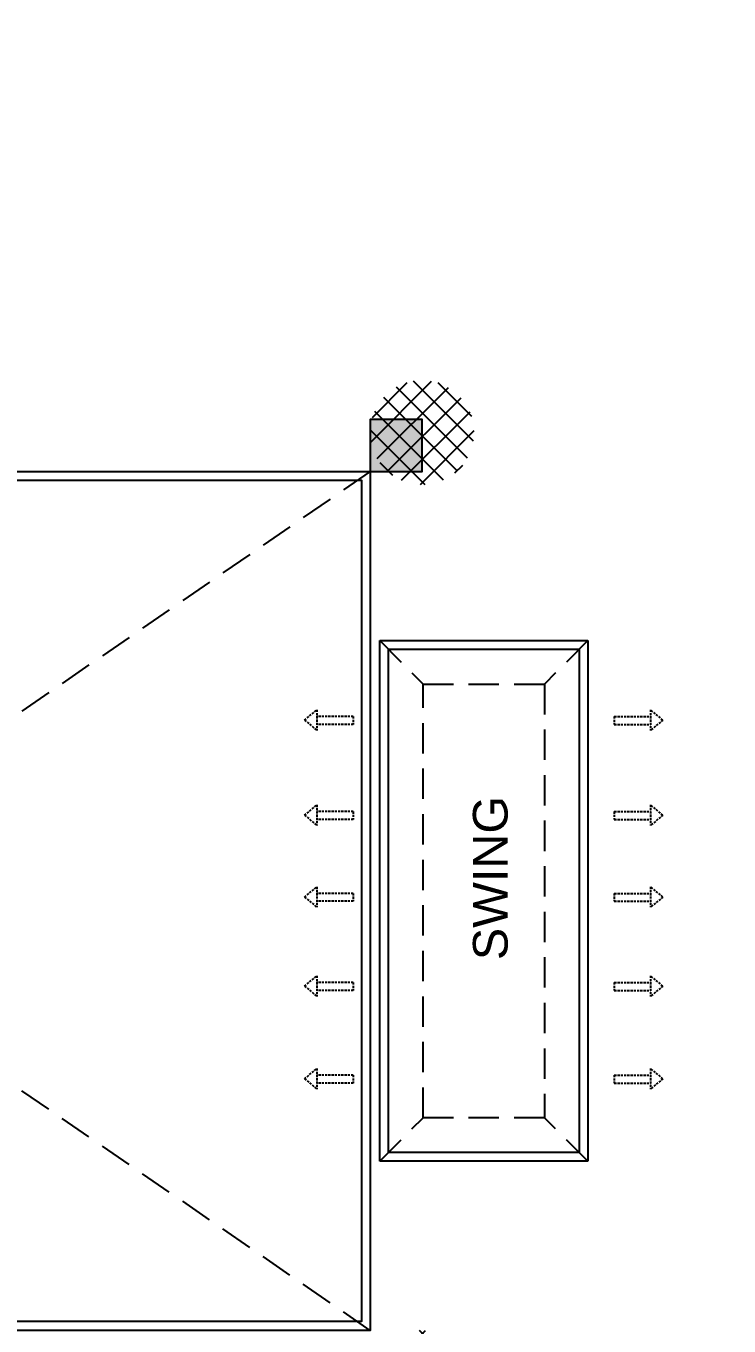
# Model space of a CAD drawing. Header units: inches. Extents: x 99023 to 109265, y 17199 to 18675.
# Drawn here: x 99721.9 to 99803, y 18072.9 to 18222.8 of the extents above; entities that cross this region are included whole.
import ezdxf

# ---------------------------------------------------------------- set-up
doc = ezdxf.new("R2010")
doc.units = ezdxf.units.IN
doc.linetypes.add('HIDDEN', pattern=[0.375, 0.25, -0.125])
doc.layers.get('0').update_dxf_attribs({"color": 255})
doc.layers.add('HAT', color=8, linetype='Continuous')
doc.layers.add('I-WALL-PATT', color=7, linetype='Continuous')
doc.styles.get("Standard").update_dxf_attribs({"font": 'arial.ttf'})

msp = doc.modelspace()

# ---------------------------------------------------------------- hatches: boundary and pattern name
at = {"layer": 'HAT', "linetype": 'ByBlock'}
h = msp.add_hatch(dxfattribs=at)
h.set_pattern_fill('ANSI37', color=256, scale=15)
h.set_pattern_definition([(45, (-251813.3967, -54534.0869), (-1.325825215, 1.325825215), []), (135, (-251813.3967, -54534.0869), (-1.325825215, -1.325825215), [])])
h.paths.add_polyline_path([(99572.56989581, 17979.43877382), (99587.56989581, 17979.43877382), (99587.56989581, 17988.43877382), (99572.56989581, 17988.43877382)])
edge = h.paths.add_edge_path()
edge.add_arc((99767.56989581, 18066.43877382), 6, 0, 360)
edge = h.paths.add_edge_path()
edge.add_arc((99611.56989581, 18066.43877382), 6, 0, 360)
edge = h.paths.add_edge_path()
edge.add_arc((99767.56989581, 18175.93877382), 6, 0, 360)
edge = h.paths.add_edge_path()
edge.add_arc((99611.56989581, 18175.93877382), 6, 0, 360)
edge = h.paths.add_edge_path()
edge.add_arc((100139.56989581, 17926.60544049), 6, 0, 360)
edge = h.paths.add_edge_path()
edge.add_arc((100139.56989581, 17769.43877382), 6, 0, 360)
edge = h.paths.add_edge_path()
edge.add_arc((99914.78482924, 17769.43877382), 6, 0, 360)
edge = h.paths.add_edge_path()
edge.add_arc((100057.06989581, 17851.93877382), 6, 0, 360)
edge = h.paths.add_edge_path()
edge.add_arc((99934.10840987, 17851.93877382), 6, 0, 360)
edge = h.paths.add_edge_path()
edge.add_arc((99835.06989581, 17851.93877382), 6, 0, 360)
h.paths.add_polyline_path([(100061.56989581, 17979.43877382), (100043.56989581, 17979.43877382), (100043.56989581, 17988.43877382), (100061.56989581, 17988.43877382)])
h.paths.add_polyline_path([(99920.60840987, 17979.43877382), (99938.60840987, 17979.43877382), (99938.60840987, 17988.43877382), (99920.60840987, 17988.43877382)])
h.paths.add_polyline_path([(99755.56989581, 17979.43877382), (99770.56989581, 17979.43877382), (99770.56989581, 17988.43877382), (99755.56989581, 17988.43877382)])
h.paths.add_polyline_path([(99572.56989581, 17847.43877382), (99587.56989581, 17847.43877382), (99587.56989581, 17856.43877382), (99572.56989581, 17856.43877382)])
h.paths.add_polyline_path([(99755.56989581, 17862.43877382), (99755.56989581, 17847.43877382), (99764.56989581, 17847.43877382), (99764.56989581, 17862.43877382)])
h.paths.add_polyline_path([(100052.56989581, 18261.43877382), (100052.56989581, 18243.43877382), (100061.56989581, 18243.43877382), (100061.56989581, 18261.43877382)])
h.paths.add_polyline_path([(99929.60840987, 18261.43877382), (99929.60840987, 18243.43877382), (99938.60840987, 18243.43877382), (99938.60840987, 18261.43877382)])
h.paths.add_polyline_path([(99755.56989581, 18258.43877382), (99755.56989581, 18243.43877382), (99764.56989581, 18243.43877382), (99764.56989581, 18258.43877382)])
h.paths.add_polyline_path([(99671.56989581, 18258.43877382), (99671.56989581, 18243.43877382), (99680.56989581, 18243.43877382), (99680.56989581, 18258.43877382)])
h.paths.add_polyline_path([(99488.56989581, 18258.43877382), (99488.56989581, 18243.43877382), (99497.56989581, 18243.43877382), (99497.56989581, 18258.43877382)])
h.paths.add_polyline_path([(99374.56989581, 18171.43877382), (99392.56989581, 18171.43877382), (99392.56989581, 18180.43877382), (99374.56989581, 18180.43877382)])
h.paths.add_polyline_path([(99383.56989581, 18006.43877382), (99383.56989581, 17991.43877382), (99392.56989581, 17991.43877382), (99392.56989581, 18006.43877382)])
h.paths.add_polyline_path([(99383.56989581, 17862.43877382), (99383.56989581, 17847.43877382), (99392.56989581, 17847.43877382), (99392.56989581, 17862.43877382)])
h.paths.add_polyline_path([(99197.56989581, 17862.43877382), (99197.56989581, 17847.43877382), (99206.56989581, 17847.43877382), (99206.56989581, 17862.43877382)])
h.paths.add_polyline_path([(99197.56989581, 18006.43877382), (99197.56989581, 17991.43877382), (99206.56989581, 17991.43877382), (99206.56989581, 18006.43877382)])
h.paths.add_polyline_path([(99197.56989581, 18189.43877382), (99197.56989581, 18171.43877382), (99206.56989581, 18171.43877382), (99206.56989581, 18189.43877382)])
h.paths.add_polyline_path([(99197.56989581, 18414.43877382), (99197.56989581, 18399.43877382), (99206.56989581, 18399.43877382), (99206.56989581, 18414.43877382)])
h.paths.add_polyline_path([(99488.56989581, 18405.43877382), (99503.56989581, 18405.43877382), (99503.56989581, 18414.43877382), (99488.56989581, 18414.43877382)])
h.paths.add_polyline_path([(99377.56989581, 18405.43877382), (99392.56989581, 18405.43877382), (99392.56989581, 18414.43877382), (99377.56989581, 18414.43877382)])
h.paths.add_polyline_path([(99665.56989581, 18405.43877382), (99680.56989581, 18405.43877382), (99680.56989581, 18414.43877382), (99665.56989581, 18414.43877382)])
h.paths.add_polyline_path([(99755.56989581, 18405.43877382), (99770.56989581, 18405.43877382), (99770.56989581, 18414.43877382), (99755.56989581, 18414.43877382)])
h.paths.add_polyline_path([(100046.56989581, 18405.43877382), (100061.56989581, 18405.43877382), (100061.56989581, 18414.43877382), (100046.56989581, 18414.43877382)])
h.paths.add_polyline_path([(99923.60840987, 18405.43877382), (99938.60840987, 18405.43877382), (99938.60840987, 18414.43877382), (99923.60840987, 18414.43877382)])
at = {"layer": 'I-WALL-PATT', "true_color": 0x552a2a, "transparency": 33554687}
h = msp.add_hatch(color=19, dxfattribs=at)
h.dxf.hatch_style = 1
h.paths.add_polyline_path([(99761.56989581, 18171.43877382), (99767.56989581, 18171.43877382), (99767.56989581, 18177.43877382), (99761.56989581, 18177.43877382)])

# ---------------------------------------------------------------- linework, layer by layer
at = {"layer": 'I-WALL-PATT', "color": 5, "linetype": 'HIDDEN', "ltscale": 15}
for p, q in [((99761.56989581, 18171.43877382), (99617.56989581, 18072.43877382)), ((99761.56989581, 18072.43877382), (99617.56989581, 18171.43877382))]:
    msp.add_line(p, q, dxfattribs=at)
at = {"layer": 'I-WALL-PATT', "color": 251, "true_color": 0x636466}
for p, q in [((99762.66281733, 18151.93877382), (99786.66281733, 18151.93877382)), ((99762.66281733, 18091.93877382), (99762.66281733, 18151.93877382)), ((99786.66281733, 18151.93877382), (99786.66281733, 18091.93877382)), ((99786.66281733, 18091.93877382), (99762.66281733, 18091.93877382))]:
    msp.add_line(p, q, dxfattribs=at)
at = {"layer": 'I-WALL-PATT', "color": 251, "linetype": 'HIDDEN', "ltscale": 14, "true_color": 0x636466}
for p, q in [((99762.66281733, 18151.93877382), (99767.66281733, 18146.93877382)), ((99786.66281733, 18151.93877382), (99781.66281733, 18146.93877382)), ((99762.66281733, 18091.93877382), (99767.66281733, 18096.93877382)), ((99786.66281733, 18091.93877382), (99781.66281733, 18096.93877382))]:
    msp.add_line(p, q, dxfattribs=at)
at = {"layer": 'I-WALL-PATT', "color": 251, "linetype": 'HIDDEN', "true_color": 0x636466}
for p, q in [((99753.99118184, 18142.7838248), (99755.42128358, 18143.97024295)), ((99755.42128358, 18143.97024295), (99755.42128358, 18141.59740666)), ((99795.33445282, 18142.7838248), (99793.90435107, 18143.97024295)), ((99793.90435107, 18143.97024295), (99793.90435107, 18141.59740666)), ((99753.99118184, 18142.7838248), (99755.42128358, 18141.59740666)), ((99759.6037113, 18143.2020507), (99755.42128358, 18143.2020507)), ((99759.6037113, 18142.28703688), (99755.42128358, 18142.28703688)), ((99759.6037113, 18143.2020507), (99759.6037113, 18142.28703688)), ((99789.72192336, 18143.2020507), (99793.90435107, 18143.2020507)), ((99789.72192336, 18143.2020507), (99789.72192336, 18142.28703688)), ((99789.72192336, 18142.28703688), (99793.90435107, 18142.28703688)), ((99795.33445282, 18142.7838248), (99793.90435107, 18141.59740666)), ((99753.99118184, 18131.82322007), (99755.42128358, 18133.00963822)), ((99753.99118184, 18131.82322007), (99755.42128358, 18130.63680193)), ((99755.42128358, 18133.00963822), (99755.42128358, 18130.63680193)), ((99759.6037113, 18132.24144597), (99755.42128358, 18132.24144597)), ((99759.6037113, 18132.24144597), (99759.6037113, 18131.32643216)), ((99789.72192336, 18132.24144597), (99793.90435107, 18132.24144597)), ((99789.72192336, 18132.24144597), (99789.72192336, 18131.32643216)), ((99795.33445282, 18131.82322007), (99793.90435107, 18133.00963822)), ((99793.90435107, 18133.00963822), (99793.90435107, 18130.63680193)), ((99795.33445282, 18131.82322007), (99793.90435107, 18130.63680193)), ((99759.6037113, 18131.32643216), (99755.42128358, 18131.32643216)), ((99789.72192336, 18131.32643216), (99793.90435107, 18131.32643216)), ((99753.99118184, 18122.38883352), (99755.42128358, 18123.57525167)), ((99755.42128358, 18123.57525167), (99755.42128358, 18121.20241538)), ((99759.6037113, 18122.80705942), (99755.42128358, 18122.80705942)), ((99759.6037113, 18122.80705942), (99759.6037113, 18121.8920456)), ((99789.72192336, 18122.80705942), (99793.90435107, 18122.80705942)), ((99789.72192336, 18122.80705942), (99789.72192336, 18121.8920456)), ((99795.33445282, 18122.38883352), (99793.90435107, 18123.57525167)), ((99793.90435107, 18123.57525167), (99793.90435107, 18121.20241538)), ((99753.99118184, 18122.38883352), (99755.42128358, 18121.20241538)), ((99759.6037113, 18121.8920456), (99755.42128358, 18121.8920456)), ((99789.72192336, 18121.8920456), (99793.90435107, 18121.8920456)), ((99795.33445282, 18122.38883352), (99793.90435107, 18121.20241538)), ((99753.99118184, 18112.1219437), (99755.42128358, 18113.30836184)), ((99755.42128358, 18113.30836184), (99755.42128358, 18110.93552556)), ((99759.6037113, 18112.5401696), (99755.42128358, 18112.5401696)), ((99759.6037113, 18112.5401696), (99759.6037113, 18111.62515578)), ((99789.72192336, 18112.5401696), (99793.90435107, 18112.5401696)), ((99789.72192336, 18112.5401696), (99789.72192336, 18111.62515578)), ((99795.33445282, 18112.1219437), (99793.90435107, 18113.30836184)), ((99793.90435107, 18113.30836184), (99793.90435107, 18110.93552556)), ((99753.99118184, 18112.1219437), (99755.42128358, 18110.93552556)), ((99759.6037113, 18111.62515578), (99755.42128358, 18111.62515578)), ((99789.72192336, 18111.62515578), (99793.90435107, 18111.62515578)), ((99795.33445282, 18112.1219437), (99793.90435107, 18110.93552556)), ((99753.99118184, 18101.43887032), (99755.42128358, 18102.62528846)), ((99755.42128358, 18102.62528846), (99755.42128358, 18100.25245218)), ((99759.6037113, 18101.85709622), (99755.42128358, 18101.85709622)), ((99759.6037113, 18101.85709622), (99759.6037113, 18100.9420824)), ((99789.72192336, 18101.85709622), (99793.90435107, 18101.85709622)), ((99789.72192336, 18101.85709622), (99789.72192336, 18100.9420824)), ((99795.33445282, 18101.43887032), (99793.90435107, 18102.62528846)), ((99793.90435107, 18102.62528846), (99793.90435107, 18100.25245218)), ((99753.99118184, 18101.43887032), (99755.42128358, 18100.25245218)), ((99759.6037113, 18100.9420824), (99755.42128358, 18100.9420824)), ((99789.72192336, 18100.9420824), (99793.90435107, 18100.9420824)), ((99795.33445282, 18101.43887032), (99793.90435107, 18100.25245218))]:
    msp.add_line(p, q, dxfattribs=at)
at = {"layer": 'I-WALL-PATT', "color": 19, "true_color": 0x552a2a, "transparency": 33554687}
msp.add_lwpolyline([(99761.56989581, 18171.43877382), (99767.56989581, 18171.43877382), (99767.56989581, 18177.43877382), (99761.56989581, 18177.43877382)], close=True, dxfattribs=at)
at = {"layer": 'I-WALL-PATT', "color": 18, "true_color": 0x000000}
for points in [[(99617.56989581, 18171.43877382), (99761.56989581, 18171.43877382), (99761.56989581, 18072.43877382), (99617.56989581, 18072.43877382)], [(99618.56989581, 18170.43877382), (99760.56989581, 18170.43877382), (99760.56989581, 18073.43877382), (99618.56989581, 18073.43877382)]]:
    msp.add_lwpolyline(points, close=True, dxfattribs=at)
at = {"layer": 'I-WALL-PATT', "color": 251, "true_color": 0x636466}
msp.add_lwpolyline([(99763.66281733, 18150.93877382), (99785.66281733, 18150.93877382), (99785.66281733, 18092.93877382), (99763.66281733, 18092.93877382)], close=True, dxfattribs=at)
at = {"layer": 'I-WALL-PATT', "color": 251, "linetype": 'HIDDEN', "ltscale": 14, "true_color": 0x636466}
msp.add_lwpolyline([(99767.66281733, 18146.93877382), (99781.66281733, 18146.93877382), (99781.66281733, 18096.93877382), (99767.66281733, 18096.93877382)], close=True, dxfattribs=at)

# ---------------------------------------------------------------- texts
at = {"color": 18, "true_color": 0x000000, "insert": (99773.41586248, 18115.10710259), "char_height": 4, "attachment_point": 1, "rotation": 90}
msp.add_mtext_dynamic_manual_height_columns('{\\C251;\\c6710371;SWING}', width=122.503859734, gutter_width=2.23278474, heights=[3.54974973], dxfattribs=at)

doc.saveas('drawing.dxf')
